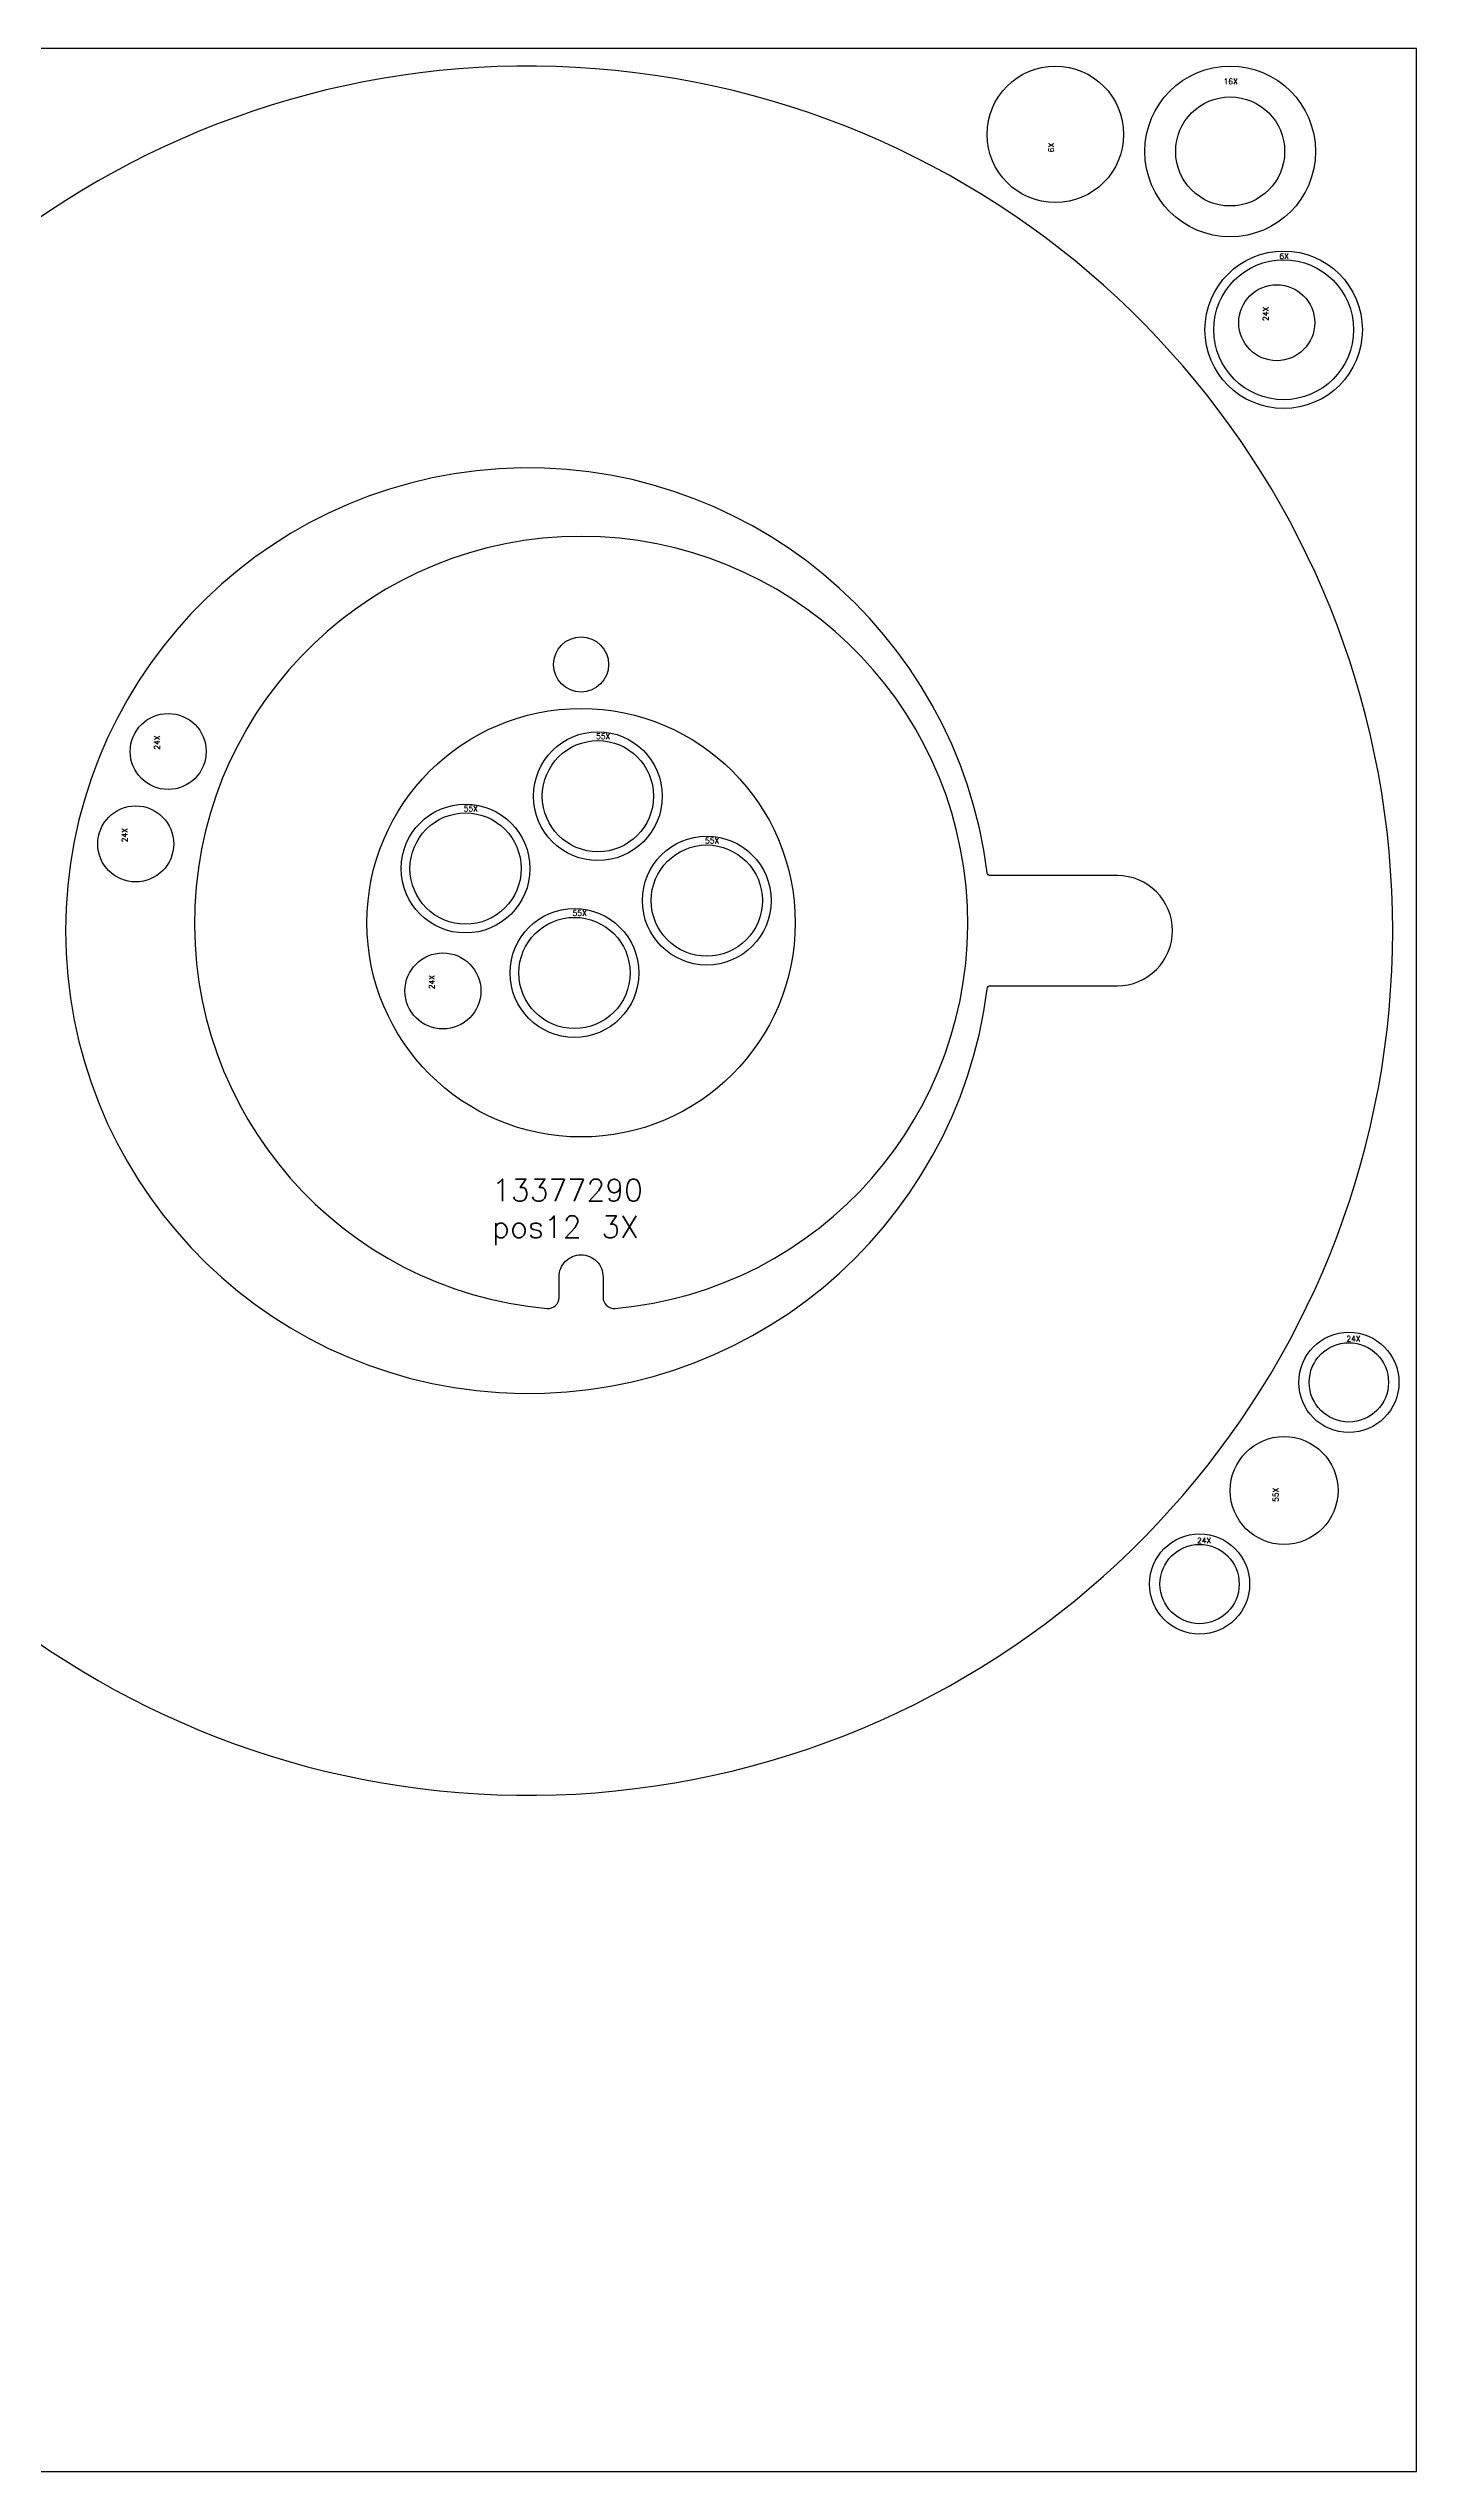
# Model space of a CAD drawing. Header units: millimetres. Extents: x 0 to 11020, y -105 to 2363.
# Drawn here: x 1557 to 2800, y 0 to 2200 of the extents above; entities that cross this region are included whole.
import ezdxf

# ---------------------------------------------------------------- set-up
doc = ezdxf.new("R2010")
doc.units = ezdxf.units.MM
for name, color, linetype in [('--NestedParts--', 7, 'Continuous'), ('sheet', 24, 'Continuous'), ('Texto', 7, 'Continuous')]:
    doc.layers.add(name, color=color, linetype=linetype)
doc.styles.get("Standard").update_dxf_attribs({"font": 'txt.shx'})

msp = doc.modelspace()

# ---------------------------------------------------------------- linework, layer by layer
at = {"layer": '--NestedParts--', "color": 7}
for points in [[(1242, 1171.5, 6.753017), (1242, 1626.5), (1434, 1568.6, -0.402297), (1451, 1538.5, 0.12655), (1451, 1259.5, -0.402297), (1434, 1229.3)], [(2413, 1349), (2528.3, 1349, 0.414214), (2578.3, 1399), (2578.3, 1399, 0.414214), (2528.3, 1449), (2413, 1449, -0.377879), (2410, 1451.6, 15.899369), (2410, 1346.3, -0.377879)], [(2072, 1056, 22.722658), (2010.3, 1056, 0.440218), (2021.1, 1066), (2021.1, 1084.7, -0.414214), (2041.1, 1104.7), (2041.1, 1104.7, -0.414214), (2061.1, 1084.7), (2061.1, 1066, 0.440218)]]:
    msp.add_lwpolyline(points, format="xyb", close=True, dxfattribs=at)
for centre, radius in [((2471.9, 2122), 62), ((2630.7, 2106.5), 77.5), ((2630.7, 2106.5), 49.5), ((2679.3, 1944.6), 71.5), ((2679.3, 1944.6), 63.5), ((2673, 1951), 34.5), ((2041.1, 1640.7), 25), ((1666.1, 1561.7), 34.5), ((2041.1, 1406.2), 194.5), ((2056.4, 1521.1), 58.5), ((2056.4, 1521.1), 50.5), ((1636.6, 1477.8), 34.5), ((1936.2, 1455.4), 58.5), ((1936.2, 1455.4), 50.5), ((2155.3, 1426.3), 58.5), ((2155.3, 1426.3), 50.5), ((2035.1, 1360.6), 58.5), ((2035.1, 1360.6), 50.5), ((1915.6, 1344.3), 34.5), ((2738.5, 988.9), 45.5), ((2738.5, 988.9), 36), ((2679.7, 890.7), 49), ((2602.9, 805.8), 45.5), ((2602.9, 805.8), 36)]:
    msp.add_circle(centre, radius, dxfattribs=at)
at = {"layer": 'sheet', "color": 7}
msp.add_lwpolyline([(0, 0), (2800, 0), (2800, 2200), (0, 2200)], close=True, dxfattribs=at)

# ---------------------------------------------------------------- texts
at = {"layer": 'Texto', "color": 3, "attachment_point": 1}
for s, insert, char_height, width in [('16X', (2624.7, 2172.6), 5, 1.27), ('6X', (2675.4, 2013.9), 5, 1.27), ('55X', (2054.8, 1578), 5, 1.27), ('55X', (1934.6, 1512.3), 5, 1.27), ('55X', (2153.7, 1483.2), 5, 1.27), ('55X', (2033.4, 1417.5), 5, 1.27), ('13377290 pos12 3X', (1960.2, 1173.4), 20, 244.392), ('24X', (2736.3, 1031), 5, 1.27), ('24X', (2600.7, 847.8), 5, 1.27)]:
    msp.add_mtext(s, dxfattribs=dict(at, insert=insert, char_height=char_height, width=width))
at = {"layer": 'Texto', "color": 3, "char_height": 5, "width": 1.27, "attachment_point": 1, "rotation": 90}
for s, insert in [('6X', (2465.6, 2105.7)), ('24X', (2660.4, 1952.6)), ('24X', (1653.5, 1563.3)), ('24X', (1624, 1479.3)), ('24X', (1903, 1345.9)), ('55X', (2669.6, 880.4))]:
    msp.add_mtext(s, dxfattribs=dict(at, insert=insert))

doc.saveas('drawing.dxf')
